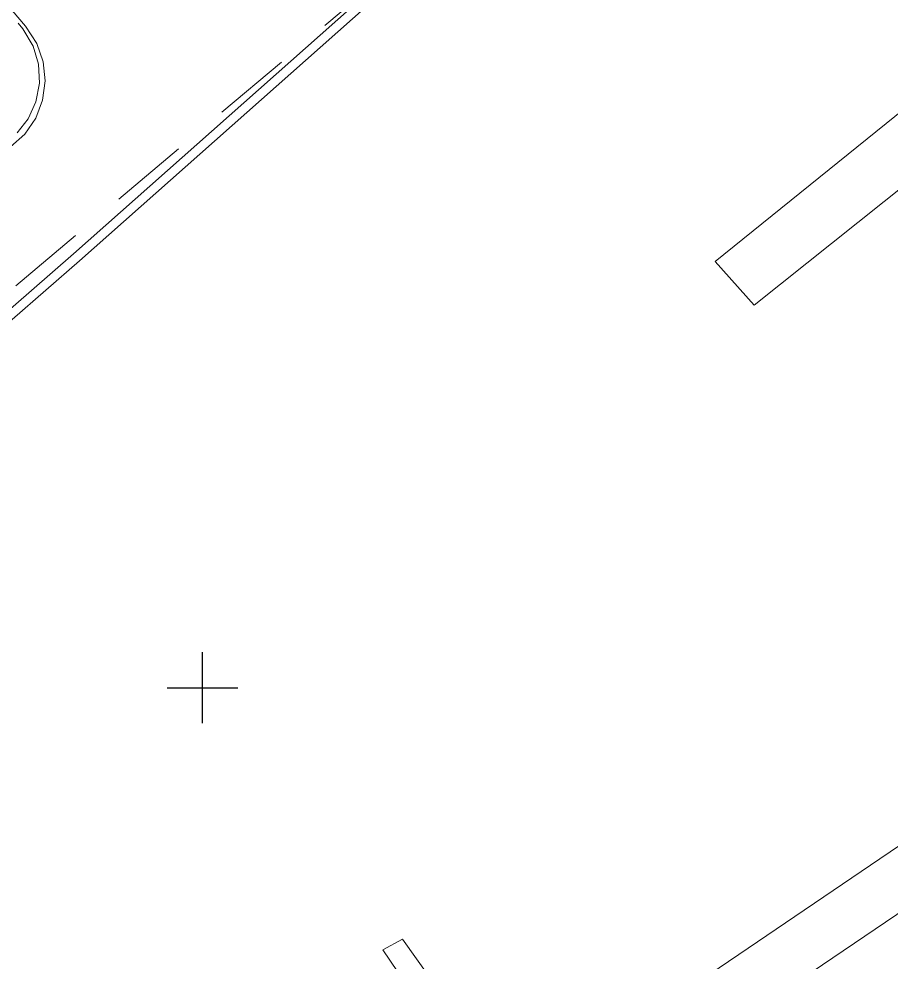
# Model space of a CAD drawing. Header units: metres. Extents: x 104718 to 105139, y 425172 to 425468.
# Drawn here: x 104793.52 to 104824.3, y 425340.32 to 425373.59 of the extents above; entities that cross this region are included whole.
import ezdxf

# ---------------------------------------------------------------- set-up
doc = ezdxf.new("R2010")
doc.units = ezdxf.units.M
doc.header["$MEASUREMENT"] = 0
doc.linetypes.add('IE-TERREINAFSCHEIDING_KUNSTMATIG-SO', pattern=[10, 4, 4, -2])
doc.linetypes.add('KG-PERCEEL-SO', pattern=[19, 5.5, -4, 5.5, -4])
for name, color, linetype, lineweight in [('B-XX-AL-COORDINAATPUNT-G', 7, 'Continuous', 25), ('B-XX-GK-KADEMUUR-G', 150, 'Continuous', 18), ('B-XX-GR-BEPLANTING_CULTUUR_VASTE PLANTENVAK-G', 90, 'Continuous', 18), ('B-XX-IE-TERREINAFSCHEIDING_KUNSTMATIG_HEKWERK-G', 20, 'IE-TERREINAFSCHEIDING_KUNSTMATIG-SO', 18), ('B-XX-KG-GRENS_PERCEEL-G', 150, 'KG-PERCEEL-SO', 18), ('B-XX-KW-KUNSTWERK_STEIGER-G', 170, 'Continuous', 18), ('B-XX-OG-WATER_HAVEN-G', 170, 'Continuous', 18), ('B-XX-VH-OPENVERHARDING-G', 90, 'Continuous', 18)]:
    doc.layers.add(name, color=color, linetype=linetype, lineweight=lineweight)

msp = doc.modelspace()

# ---------------------------------------------------------------- linework, layer by layer
at = {"layer": 'B-XX-AL-COORDINAATPUNT-G', "ltscale": 0.5, "flags": 128}
for points in [[(104800, 425348.75), (104800, 425351.25)], [(104798.75, 425350), (104801.25, 425350)]]:
    msp.add_lwpolyline(points, dxfattribs=at)
at = {"layer": 'B-XX-GK-KADEMUUR-G', "ltscale": 0.5}
msp.add_lwpolyline([(104772.554, 425350.648), (104772.604, 425350.432), (104772.646, 425350.252), (104772.715, 425350.264), (104774.62, 425347.601), (104776.277, 425348.729), (104780.347, 425351.865), (104781.134, 425352.471), (104784.809, 425355.57), (104788.521, 425358.843), (104795.664, 425365.062), (104819.687, 425386.369), (104819.486, 425386.618), (104795.453, 425365.302), (104788.31, 425359.084), (104784.619, 425355.813), (104780.936, 425352.705), (104780.144, 425352.095), (104776.098, 425348.978), (104776.009, 425349.074), (104775.883, 425348.987), (104774.7, 425348.165), (104772.888, 425350.742), (104772.548, 425350.674)], close=True, dxfattribs=at)
at = {"layer": 'B-XX-GR-BEPLANTING_CULTUUR_VASTE PLANTENVAK-G', "ltscale": 0.5}
msp.add_lwpolyline([(104794.448, 425371.404), (104794.378, 425372.082), (104794.153, 425372.725), (104793.754, 425373.333), (104791.657, 425375.794), (104787.2, 425372.086), (104787.438, 425371.796), (104787.756, 425371.454), (104788.053, 425371.702), (104789.397, 425370.098), (104789.064, 425369.819), (104789.083, 425369.791), (104789.276, 425369.561), (104789.777, 425369.098), (104790.371, 425368.764), (104791.027, 425368.577), (104791.289, 425368.547), (104791.97, 425368.568), (104792.627, 425368.747), (104793.224, 425369.074), (104793.73, 425369.531), (104794.115, 425370.093), (104794.359, 425370.729)], close=True, dxfattribs=at)
at = {"layer": 'B-XX-IE-TERREINAFSCHEIDING_KUNSTMATIG_HEKWERK-G', "ltscale": 0.5, "flags": 128}
msp.add_lwpolyline([(104793.665, 425373.236), (104794.024, 425372.631), (104794.215, 425371.992), (104794.249, 425371.325), (104794.123, 425370.67), (104793.846, 425370.064), (104793.433, 425369.54), (104792.907, 425369.13), (104792.299, 425368.856), (104791.643, 425368.735), (104790.977, 425368.772), (104790.339, 425368.966), (104789.765, 425369.307), (104789.289, 425369.773), (104779.54, 425361.509), (104779.464, 425361.445), (104779.867, 425360.835), (104780.086, 425360.203), (104780.148, 425359.538), (104780.052, 425358.877), (104779.801, 425358.258), (104779.411, 425357.716), (104778.903, 425357.282), (104778.307, 425356.98), (104777.657, 425356.828), (104776.989, 425356.835), (104776.342, 425357), (104775.752, 425357.313), (104775.253, 425357.758), (104773.323, 425360.009), (104777.835, 425363.777), (104787.438, 425371.796), (104791.806, 425375.443), (104793.665, 425373.236)], dxfattribs=at)
at = {"layer": 'B-XX-KG-GRENS_PERCEEL-G', "ltscale": 0.5, "flags": 128}
msp.add_lwpolyline([(104780.858, 425336.653), (104775.372, 425342.582), (104775.524, 425349.114), (104819.798, 425386.391)], dxfattribs=at)
at = {"layer": 'B-XX-KW-KUNSTWERK_STEIGER-G', "ltscale": 0.5}
msp.add_lwpolyline([(104867.695, 425413.31), (104866.537, 425414.782), (104868.915, 425416.509), (104868.716, 425416.778), (104867.815, 425417.997), (104862.708, 425414.036), (104863.749, 425412.758), (104863.397, 425412.503), (104862.717, 425411.902), (104857.413, 425418.114), (104855.909, 425416.895), (104861.326, 425410.731), (104860.497, 425410.069), (104863.052, 425406.872), (104865.366, 425404.06), (104860.981, 425400), (104842.781, 425384.964), (104818.096, 425365.039), (104819.461, 425363.488), (104845.189, 425384.007), (104864.903, 425400), (104870.624, 425404.939), (104865.655, 425411.056), (104867.695, 425412.601)], close=True, dxfattribs=at)
for points in [[(104811.39, 425333.121), (104826.357, 425343.258), (104825.259, 425344.879), (104814.903, 425337.865)], [(104811.21, 425335.3), (104807.059, 425341.126), (104806.363, 425340.754), (104809.716, 425335.807)]]:
    msp.add_lwpolyline(points, dxfattribs=at)
at = {"layer": 'B-XX-OG-WATER_HAVEN-G', "ltscale": 0.5}
msp.add_lwpolyline([(104819.687, 425386.369), (104795.664, 425365.062), (104788.521, 425358.843)], dxfattribs=at)
at = {"layer": 'B-XX-VH-OPENVERHARDING-G', "ltscale": 0.5}
for points in [[(104788.31, 425359.084), (104795.453, 425365.302), (104819.486, 425386.618)], [(104791.657, 425375.794), (104793.754, 425373.333), (104794.153, 425372.725), (104794.378, 425372.082), (104794.448, 425371.404), (104794.359, 425370.729), (104794.115, 425370.093), (104793.73, 425369.531), (104793.224, 425369.074)]]:
    msp.add_lwpolyline(points, dxfattribs=at)

doc.saveas('drawing.dxf')
